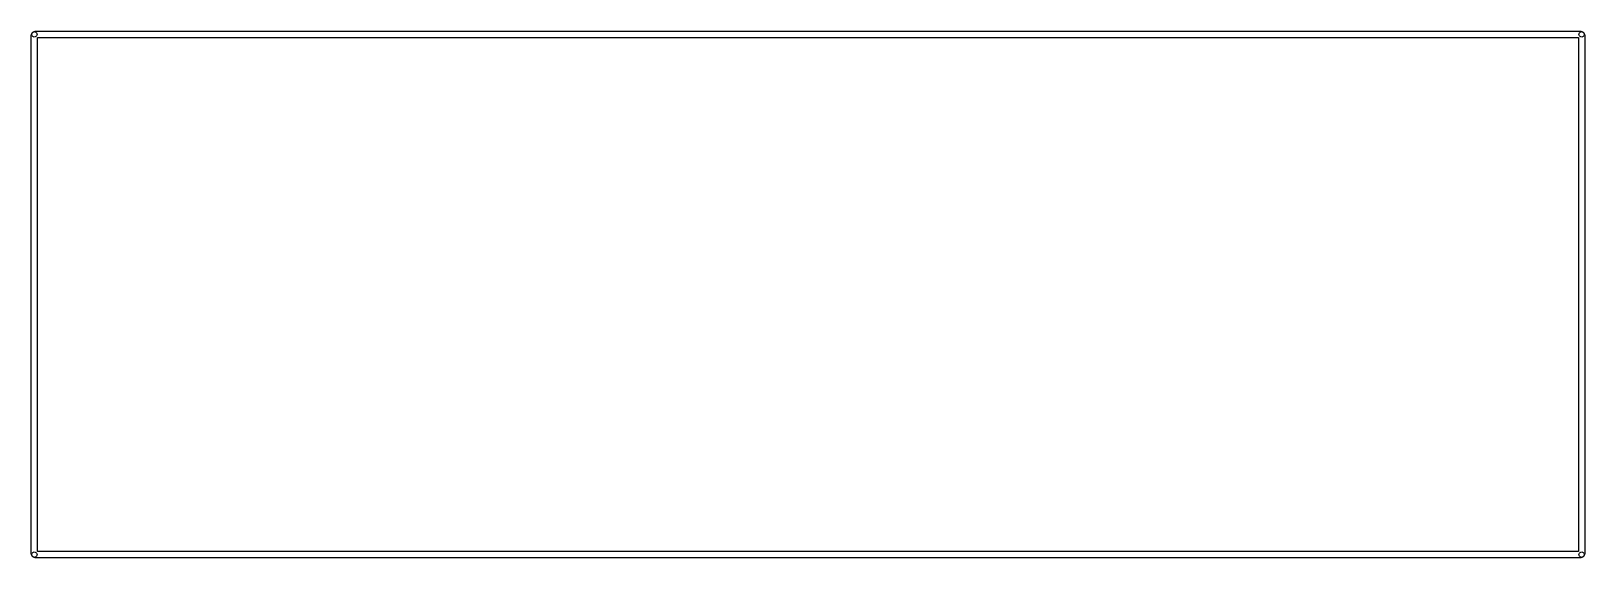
# Model space of a CAD drawing. Extents: x 0 to 288, y 0 to 98.
import ezdxf

# ---------------------------------------------------------------- set-up
doc = ezdxf.new("R2010")
doc.units = 0
doc.layers.get('0').update_dxf_attribs({"linetype": 'CONTINUOUS'})

msp = doc.modelspace()

# ---------------------------------------------------------------- linework, layer by layer
at = {"color": 0}
for p, q in [((0.093707, 96.7493), (0.096463, 96.828)), ((0.093707, 1.09968), (0.093707, 96.7493)), ((0.096463, 96.828), (0.106109, 96.9063)), ((0.106109, 96.9063), (0.121267, 96.9821)), ((0.121267, 96.9821), (0.143316, 97.0594)), ((0.143316, 97.0594), (0.169499, 97.1324)), ((0.169499, 97.1324), (0.202572, 97.204)), ((0.194303, 97.1504), (0.21773, 97.3046)), ((0.21773, 96.9945), (0.194303, 97.1504)), ((0.202572, 97.204), (0.241157, 97.2714)), ((0.21773, 97.3046), (0.289388, 97.4439)), ((0.289388, 96.8555), (0.21773, 96.9945)), ((0.241157, 97.2714), (0.285254, 97.3377)), ((0.285254, 97.3377), (0.333485, 97.3984)), ((0.289388, 97.4439), (0.39963, 97.554)), ((0.39963, 96.7451), (0.289388, 96.8555)), ((0.333485, 97.3984), (0.38723, 97.4563)), ((0.38723, 97.4563), (0.445107, 97.5099)), ((0.39963, 97.554), (0.538812, 97.6256)), ((0.538812, 96.6735), (0.39963, 96.7451)), ((0.445107, 97.5099), (0.505739, 97.5582)), ((0.505739, 97.5582), (0.571885, 97.6023)), ((0.538812, 97.6256), (0.693152, 97.6492)), ((0.693152, 96.6502), (0.538812, 96.6735)), ((0.571885, 97.6023), (0.63941, 97.6408)), ((0.63941, 97.6408), (0.711069, 97.6739)), ((0.693152, 97.6492), (0.848872, 97.6256)), ((0.848872, 96.6735), (0.693152, 96.6502)), ((0.711069, 97.6739), (0.784105, 97.7)), ((0.784105, 97.7), (0.861275, 97.7223)), ((0.848872, 97.6256), (0.988053, 97.554)), ((0.988053, 96.7451), (0.848872, 96.6735)), ((0.861275, 97.7223), (0.937066, 97.7374)), ((0.937066, 97.7374), (1.01562, 97.747)), ((0.988053, 97.554), (1.0983, 97.4439)), ((1.0983, 96.8555), (0.988053, 96.7451)), ((1.01562, 97.747), (1.09416, 97.7498)), ((1.09416, 97.7498), (287.244, 97.7498)), ((1.0983, 97.4439), (1.16996, 97.3046)), ((1.16996, 96.9945), (1.0983, 96.8555)), ((1.16996, 97.3046), (1.19338, 97.1504)), ((1.19338, 97.1504), (1.16996, 96.9945)), ((1.29398, 96.5496), (287.044, 96.5496)), ((1.29398, 1.29949), (1.29398, 96.5496)), ((287.044, 96.5496), (287.044, 1.29949)), ((287.143, 97.1504), (287.168, 97.3046)), ((287.168, 96.9945), (287.143, 97.1504)), ((287.168, 97.3046), (287.238, 97.4439)), ((287.238, 96.8555), (287.168, 96.9945)), ((287.238, 97.4439), (287.35, 97.554)), ((287.35, 96.7451), (287.238, 96.8555)), ((287.244, 97.7498), (287.322, 97.747)), ((287.322, 97.747), (287.4, 97.7374)), ((287.35, 97.554), (287.489, 97.6256)), ((287.489, 96.6735), (287.35, 96.7451)), ((287.4, 97.7374), (287.477, 97.7223)), ((287.477, 97.7223), (287.552, 97.7)), ((287.489, 97.6256), (287.643, 97.6492)), ((287.643, 96.6502), (287.489, 96.6735)), ((287.552, 97.7), (287.627, 97.6739)), ((287.627, 97.6739), (287.697, 97.6408)), ((287.643, 97.6492), (287.799, 97.6256)), ((287.799, 96.6735), (287.643, 96.6502)), ((287.697, 97.6408), (287.766, 97.6023)), ((287.766, 97.6023), (287.832, 97.5582)), ((287.799, 97.6256), (287.938, 97.554)), ((287.938, 96.7451), (287.799, 96.6735)), ((287.832, 97.5582), (287.893, 97.5099)), ((287.893, 97.5099), (287.951, 97.4563)), ((287.938, 97.554), (288.049, 97.4439)), ((288.049, 96.8555), (287.938, 96.7451)), ((287.951, 97.4563), (288.003, 97.3984)), ((288.003, 97.3984), (288.053, 97.3377)), ((288.049, 97.4439), (288.12, 97.3046)), ((288.12, 96.9945), (288.049, 96.8555)), ((288.053, 97.3377), (288.097, 97.2714)), ((288.097, 97.2714), (288.135, 97.204)), ((288.12, 97.3046), (288.144, 97.1504)), ((288.144, 97.1504), (288.12, 96.9945)), ((288.135, 97.204), (288.167, 97.1324)), ((288.167, 97.1324), (288.195, 97.0594)), ((288.195, 97.0594), (288.215, 96.9821)), ((288.215, 96.9821), (288.232, 96.9063)), ((288.232, 96.9063), (288.24, 96.828)), ((288.24, 96.828), (288.244, 96.7493)), ((288.244, 96.7493), (288.244, 1.09968)), ((0.096463, 1.02113), (0.093707, 1.09968)), ((0.106109, 0.943956), (0.096463, 1.02113)), ((0.121267, 0.866786), (0.106109, 0.943956)), ((0.143316, 0.790995), (0.121267, 0.866786)), ((0.169499, 0.71658), (0.143316, 0.790995)), ((0.202572, 0.646299), (0.169499, 0.71658)), ((0.194303, 0.700045), (0.21773, 0.854385)), ((0.21773, 0.544326), (0.194303, 0.700045)), ((0.241157, 0.577398), (0.202572, 0.646299)), ((0.21773, 0.854385), (0.289388, 0.993567)), ((0.289388, 0.405144), (0.21773, 0.544326)), ((0.285254, 0.511253), (0.241157, 0.577398)), ((0.333485, 0.450617), (0.285254, 0.511253)), ((0.289388, 0.993567), (0.39963, 1.10519)), ((0.39963, 0.2949), (0.289388, 0.405144)), ((0.38723, 0.39274), (0.333485, 0.450617)), ((0.445107, 0.340376), (0.38723, 0.39274)), ((0.39963, 1.10519), (0.538812, 1.17547)), ((0.538812, 0.223242), (0.39963, 0.2949)), ((0.505739, 0.290766), (0.445107, 0.340376)), ((0.571885, 0.246669), (0.505739, 0.290766)), ((0.538812, 1.17547), (0.693152, 1.20027)), ((0.693152, 0.199815), (0.538812, 0.223242)), ((0.63941, 0.208084), (0.571885, 0.246669)), ((0.711069, 0.176389), (0.63941, 0.208084)), ((0.693152, 1.20027), (0.848872, 1.17547)), ((0.848872, 0.223242), (0.693152, 0.199815)), ((0.784105, 0.148828), (0.711069, 0.176389)), ((0.861275, 0.128157), (0.784105, 0.148828)), ((0.848872, 1.17547), (0.988053, 1.10519)), ((0.988053, 0.2949), (0.848872, 0.223242)), ((0.937066, 0.111621), (0.861275, 0.128157)), ((1.01562, 0.103353), (0.937066, 0.111621)), ((0.988053, 1.10519), (1.0983, 0.993567)), ((1.0983, 0.405144), (0.988053, 0.2949)), ((1.09416, 0.099219), (1.01562, 0.103353)), ((287.244, 0.099219), (1.09416, 0.099219)), ((1.0983, 0.993567), (1.16996, 0.854385)), ((1.16996, 0.544326), (1.0983, 0.405144)), ((1.16996, 0.854385), (1.19338, 0.700045)), ((1.19338, 0.700045), (1.16996, 0.544326)), ((287.044, 1.29949), (1.29398, 1.29949)), ((287.143, 0.700045), (287.168, 0.854385)), ((287.168, 0.544326), (287.143, 0.700045)), ((287.168, 0.854385), (287.238, 0.993567)), ((287.238, 0.405144), (287.168, 0.544326)), ((287.238, 0.993567), (287.35, 1.10519)), ((287.35, 0.2949), (287.238, 0.405144)), ((287.322, 0.103353), (287.244, 0.099219)), ((287.4, 0.111621), (287.322, 0.103353)), ((287.35, 1.10519), (287.489, 1.17547)), ((287.489, 0.223242), (287.35, 0.2949)), ((287.477, 0.128157), (287.4, 0.111621)), ((287.552, 0.148828), (287.477, 0.128157)), ((287.489, 1.17547), (287.643, 1.20027)), ((287.643, 0.199815), (287.489, 0.223242)), ((287.627, 0.176389), (287.552, 0.148828)), ((287.697, 0.208084), (287.627, 0.176389)), ((287.643, 1.20027), (287.799, 1.17547)), ((287.799, 0.223242), (287.643, 0.199815)), ((287.766, 0.246669), (287.697, 0.208084)), ((287.832, 0.290766), (287.766, 0.246669)), ((287.799, 1.17547), (287.938, 1.10519)), ((287.938, 0.2949), (287.799, 0.223242)), ((287.893, 0.340376), (287.832, 0.290766)), ((287.951, 0.39274), (287.893, 0.340376)), ((287.938, 1.10519), (288.049, 0.993567)), ((288.049, 0.405144), (287.938, 0.2949)), ((288.003, 0.450617), (287.951, 0.39274)), ((288.053, 0.511253), (288.003, 0.450617)), ((288.049, 0.993567), (288.12, 0.854385)), ((288.12, 0.544326), (288.049, 0.405144)), ((288.097, 0.577398), (288.053, 0.511253)), ((288.135, 0.646299), (288.097, 0.577398)), ((288.12, 0.854385), (288.144, 0.700045)), ((288.144, 0.700045), (288.12, 0.544326)), ((288.167, 0.71658), (288.135, 0.646299)), ((288.195, 0.790995), (288.167, 0.71658)), ((288.215, 0.866786), (288.195, 0.790995)), ((288.232, 0.943956), (288.215, 0.866786)), ((288.24, 1.02113), (288.232, 0.943956)), ((288.244, 1.09968), (288.24, 1.02113))]:
    msp.add_line(p, q, dxfattribs=at)

doc.saveas('drawing.dxf')
